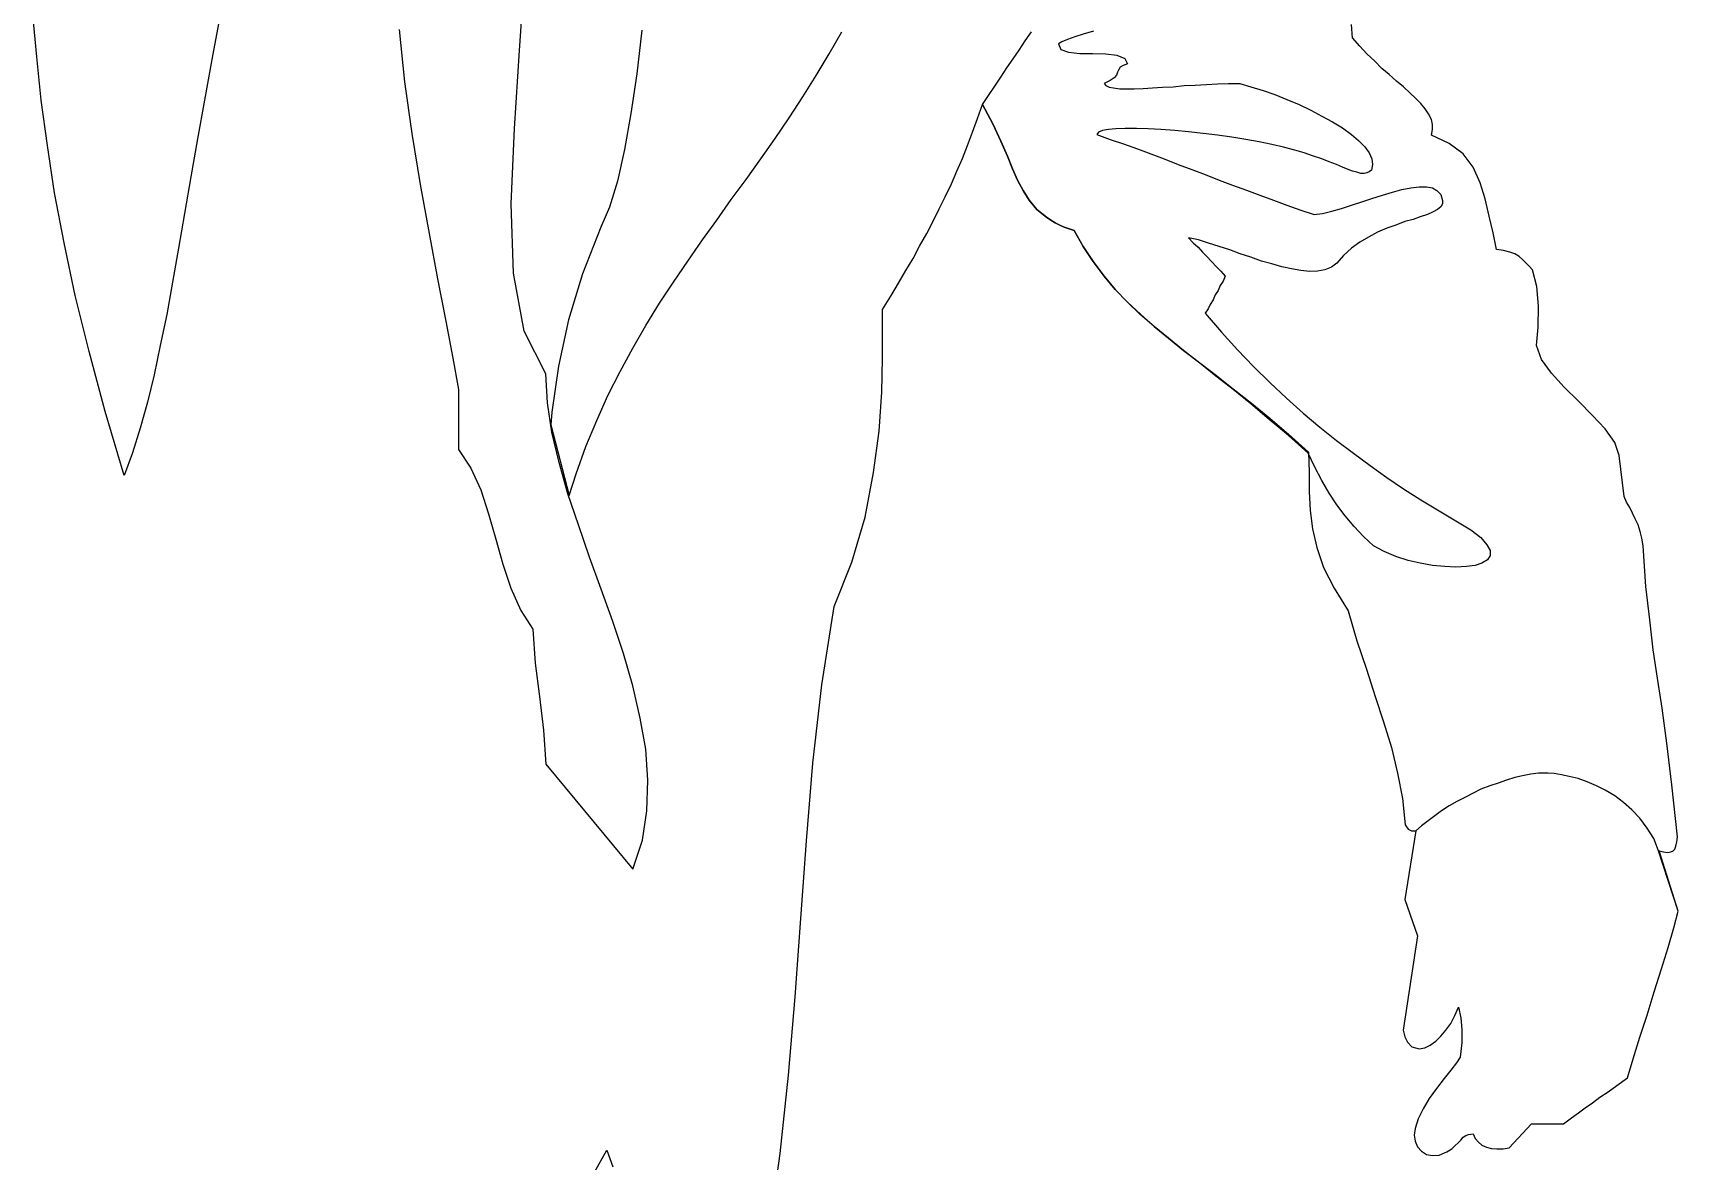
# Model space of a CAD drawing. Extents: x -3257 to 6743, y 13293 to 23293.
# Drawn here: x -2641 to -1936, y 16015 to 16498 of the extents above; entities that cross this region are included whole.
import ezdxf

# ---------------------------------------------------------------- set-up
doc = ezdxf.new("R2010")
doc.units = 0
doc.header["$LTSCALE"] = 1270
doc.header["$MEASUREMENT"] = 0
doc.layers.get('0').update_dxf_attribs({"linetype": 'CONTINUOUS'})

msp = doc.modelspace()

# ---------------------------------------------------------------- linework, layer by layer
at = {"linetype": 'Continuous'}
for p, q in [((-2432.62, 16490.82), (-2430.47, 16522.96)), ((-2639.51, 16488.2), (-2641.18, 16506.29)), ((-2561.18, 16504.63), (-2564.51, 16487.01)), ((-2484.27, 16499.86), (-2481.89, 16477.49)), ((-2380.24, 16499.63), (-2382.38, 16480.82)), ((-2300, 16489.39), (-2294.52, 16498.92)), ((-2215.95, 16495.1), (-2213.32, 16498.92)), ((-2191.18, 16497.96), (-2194.75, 16496.77)), ((-2186.65, 16499.15), (-2191.18, 16497.96)), ((-2075.7, 16496.29), (-2076.18, 16502.01)), ((-2434.76, 16457.48), (-2432.62, 16490.82)), ((-2221.18, 16487.25), (-2218.56, 16491.05)), ((-2218.56, 16491.05), (-2215.95, 16495.1)), ((-2200.23, 16494.62), (-2201.66, 16493.68)), ((-2201.66, 16493.68), (-2200.71, 16491.3)), ((-2200.71, 16491.3), (-2197.37, 16490.11)), ((-2197.85, 16495.58), (-2200.23, 16494.62)), ((-2194.75, 16496.77), (-2197.85, 16495.58)), ((-2197.37, 16490.11), (-2192.61, 16489.63)), ((-2072.61, 16492.72), (-2075.7, 16496.29)), ((-2069.52, 16489.39), (-2072.61, 16492.72)), ((-2637.61, 16469.62), (-2639.51, 16488.2)), ((-2564.51, 16487.01), (-2567.6, 16469.62)), ((-2305.47, 16480.1), (-2300, 16489.39)), ((-2226.42, 16479.39), (-2223.8, 16483.44)), ((-2223.8, 16483.44), (-2221.18, 16487.25)), ((-2192.61, 16489.63), (-2187.13, 16489.63)), ((-2187.13, 16489.63), (-2181.42, 16489.39)), ((-2181.42, 16489.39), (-2176.66, 16488.92)), ((-2176.66, 16488.92), (-2173.33, 16487.48)), ((-2175.23, 16483.68), (-2175.94, 16482.48)), ((-2174.04, 16484.39), (-2175.23, 16483.68)), ((-2172.13, 16485.1), (-2174.04, 16484.39)), ((-2173.33, 16487.48), (-2172.13, 16485.1)), ((-2066.18, 16486.29), (-2069.52, 16489.39)), ((-2063.09, 16483.2), (-2066.18, 16486.29)), ((-2059.99, 16480.58), (-2063.09, 16483.2)), ((-2481.89, 16477.49), (-2478.8, 16455.34)), ((-2382.38, 16480.82), (-2385, 16463.92)), ((-2311.19, 16471.06), (-2305.47, 16480.1)), ((-2229.04, 16475.58), (-2226.42, 16479.39)), ((-2179.51, 16477.96), (-2182.14, 16476.77)), ((-2182.14, 16476.77), (-2181.42, 16475.82)), ((-2177.85, 16479.15), (-2179.51, 16477.96)), ((-2176.9, 16480.34), (-2177.85, 16479.15)), ((-2176.42, 16481.53), (-2176.9, 16480.34)), ((-2175.94, 16482.48), (-2176.42, 16481.53)), ((-2147.85, 16475.82), (-2143.08, 16476.05)), ((-2143.08, 16476.05), (-2138.32, 16476.3)), ((-2138.32, 16476.3), (-2133.56, 16476.53)), ((-2133.56, 16476.53), (-2128.8, 16476.77)), ((-2128.8, 16476.77), (-2124.04, 16476.77)), ((-2124.04, 16476.77), (-2119.27, 16475.34)), ((-2056.89, 16477.72), (-2059.99, 16480.58)), ((-2053.8, 16475.34), (-2056.89, 16477.72)), ((-2634.99, 16450.11), (-2637.61, 16469.62)), ((-2567.6, 16469.62), (-2570.71, 16452.96)), ((-2317.14, 16462.01), (-2311.19, 16471.06)), ((-2234.27, 16467.72), (-2231.66, 16471.54)), ((-2231.66, 16471.54), (-2229.04, 16475.58)), ((-2181.42, 16475.82), (-2179.99, 16475.11)), ((-2179.99, 16475.11), (-2178.09, 16474.86)), ((-2178.09, 16474.86), (-2175.47, 16474.39)), ((-2175.47, 16474.39), (-2172.61, 16474.39)), ((-2172.61, 16474.39), (-2169.28, 16474.39)), ((-2169.28, 16474.39), (-2165.47, 16474.63)), ((-2165.47, 16474.63), (-2161.42, 16474.86)), ((-2161.42, 16474.86), (-2157.14, 16475.11)), ((-2157.14, 16475.11), (-2152.61, 16475.34)), ((-2152.61, 16475.34), (-2147.85, 16475.82)), ((-2119.27, 16475.34), (-2114.03, 16473.67)), ((-2114.03, 16473.67), (-2109.04, 16472)), ((-2109.04, 16472), (-2103.8, 16469.87)), ((-2103.8, 16469.87), (-2098.56, 16467.72)), ((-2051.18, 16472.73), (-2053.8, 16475.34)), ((-2048.56, 16470.35), (-2051.18, 16472.73)), ((-2046.42, 16468.2), (-2048.56, 16470.35)), ((-2385, 16463.92), (-2387.62, 16448.44)), ((-2323.09, 16453.2), (-2317.14, 16462.01)), ((-2238.57, 16455.82), (-2236.42, 16461.77)), ((-2236.42, 16461.77), (-2234.27, 16467.72)), ((-2234.27, 16467.72), (-2229.76, 16459.15)), ((-2229.76, 16459.15), (-2234.27, 16467.72)), ((-2098.56, 16467.72), (-2093.56, 16465.34)), ((-2093.56, 16465.34), (-2088.8, 16462.72)), ((-2088.8, 16462.72), (-2084.27, 16460.34)), ((-2044.52, 16465.82), (-2046.42, 16468.2)), ((-2043.08, 16463.67), (-2044.52, 16465.82)), ((-2041.89, 16461.29), (-2043.08, 16463.67)), ((-2478.8, 16455.34), (-2475.22, 16433.44)), ((-2436.19, 16425.11), (-2434.76, 16457.48)), ((-2240.71, 16450.11), (-2238.57, 16455.82)), ((-2229.76, 16459.15), (-2226.42, 16452.01)), ((-2226.42, 16452.01), (-2229.76, 16459.15)), ((-2184.52, 16455.82), (-2185.23, 16454.87)), ((-2185.23, 16454.87), (-2179.51, 16452.72)), ((-2182.85, 16456.53), (-2184.52, 16455.82)), ((-2180.23, 16457.01), (-2182.85, 16456.53)), ((-2177.13, 16457.25), (-2180.23, 16457.01)), ((-2173.09, 16457.48), (-2177.13, 16457.25)), ((-2168.33, 16457.48), (-2173.09, 16457.48)), ((-2163.32, 16457.25), (-2168.33, 16457.48)), ((-2157.85, 16457.01), (-2163.32, 16457.25)), ((-2151.9, 16456.53), (-2157.85, 16457.01)), ((-2145.94, 16456.06), (-2151.9, 16456.53)), ((-2139.76, 16455.34), (-2145.94, 16456.06)), ((-2133.56, 16454.63), (-2139.76, 16455.34)), ((-2084.27, 16460.34), (-2079.99, 16457.72)), ((-2079.99, 16457.72), (-2076.18, 16454.87)), ((-2076.18, 16454.87), (-2073.09, 16452.24)), ((-2041.42, 16459.15), (-2041.89, 16461.29)), ((-2041.89, 16454.63), (-2041.42, 16457.01)), ((-2041.42, 16457.01), (-2041.42, 16459.15)), ((-2631.89, 16429.87), (-2634.99, 16450.11)), ((-2570.71, 16452.96), (-2573.56, 16436.77)), ((-2387.62, 16448.44), (-2390.71, 16434.86)), ((-2329.28, 16444.39), (-2323.09, 16453.2)), ((-2242.85, 16444.62), (-2240.71, 16450.11)), ((-2226.42, 16452.01), (-2223.56, 16445.58)), ((-2223.56, 16445.58), (-2226.42, 16452.01)), ((-2179.51, 16452.72), (-2173.8, 16450.82)), ((-2173.8, 16450.82), (-2167.85, 16448.67)), ((-2167.85, 16448.67), (-2162.13, 16446.54)), ((-2127.37, 16453.68), (-2133.56, 16454.63)), ((-2121.42, 16452.72), (-2127.37, 16453.68)), ((-2115.7, 16451.77), (-2121.42, 16452.72)), ((-2110.23, 16450.58), (-2115.7, 16451.77)), ((-2105.23, 16449.38), (-2110.23, 16450.58)), ((-2100.47, 16448.19), (-2105.23, 16449.38)), ((-2096.42, 16447), (-2100.47, 16448.19)), ((-2073.09, 16452.24), (-2070.46, 16449.63)), ((-2070.46, 16449.63), (-2068.56, 16447)), ((-2034.28, 16451.05), (-2041.89, 16454.63)), ((-2028.32, 16446.54), (-2034.28, 16451.05)), ((-2335.47, 16435.58), (-2329.28, 16444.39)), ((-2245.23, 16439.15), (-2242.85, 16444.62)), ((-2223.56, 16445.58), (-2221.42, 16440.11)), ((-2221.42, 16440.11), (-2223.56, 16445.58)), ((-2162.13, 16446.54), (-2156.42, 16444.39)), ((-2156.42, 16444.39), (-2150.47, 16442.01)), ((-2150.47, 16442.01), (-2144.52, 16439.86)), ((-2092.37, 16445.58), (-2096.42, 16447)), ((-2088.8, 16444.39), (-2092.37, 16445.58)), ((-2085.71, 16443.2), (-2088.8, 16444.39)), ((-2082.61, 16442.01), (-2085.71, 16443.2)), ((-2079.99, 16440.82), (-2082.61, 16442.01)), ((-2077.61, 16439.86), (-2079.99, 16440.82)), ((-2068.56, 16447), (-2067.37, 16444.39)), ((-2067.14, 16442.01), (-2067.61, 16439.63)), ((-2067.37, 16444.39), (-2067.14, 16442.01)), ((-2024.03, 16440.82), (-2028.32, 16446.54)), ((-2020.94, 16434.15), (-2024.03, 16440.82)), ((-2573.56, 16436.77), (-2576.18, 16421.06)), ((-2390.71, 16434.86), (-2394.05, 16423.67)), ((-2341.9, 16427.01), (-2335.47, 16435.58)), ((-2250.23, 16428.2), (-2247.61, 16433.67)), ((-2247.61, 16433.67), (-2245.23, 16439.15)), ((-2221.42, 16440.11), (-2219.28, 16435.34)), ((-2219.28, 16435.34), (-2221.42, 16440.11)), ((-2219.28, 16435.34), (-2216.9, 16430.82)), ((-2216.9, 16430.82), (-2219.28, 16435.34)), ((-2144.52, 16439.86), (-2138.8, 16437.72)), ((-2138.8, 16437.72), (-2132.85, 16435.34)), ((-2132.85, 16435.34), (-2127.13, 16433.2)), ((-2075.7, 16439.15), (-2077.61, 16439.86)), ((-2073.8, 16438.67), (-2075.7, 16439.15)), ((-2072.13, 16438.2), (-2073.8, 16438.67)), ((-2070.71, 16438.2), (-2072.13, 16438.2)), ((-2069.52, 16438.44), (-2070.71, 16438.2)), ((-2068.56, 16438.91), (-2069.52, 16438.44)), ((-2067.61, 16439.63), (-2068.56, 16438.91)), ((-2018.8, 16427.24), (-2020.94, 16434.15)), ((-2627.85, 16408.44), (-2631.89, 16429.87)), ((-2475.22, 16433.44), (-2471.43, 16412.48)), ((-2348.09, 16418.2), (-2341.9, 16427.01)), ((-2252.85, 16422.96), (-2250.23, 16428.2)), ((-2216.9, 16430.82), (-2214.28, 16426.77)), ((-2214.28, 16426.77), (-2216.9, 16430.82)), ((-2214.28, 16426.77), (-2210.94, 16422.73)), ((-2210.94, 16422.73), (-2214.28, 16426.77)), ((-2127.13, 16433.2), (-2121.18, 16431.06)), ((-2121.18, 16431.06), (-2115.47, 16428.91)), ((-2115.47, 16428.91), (-2109.52, 16426.77)), ((-2109.52, 16426.77), (-2103.8, 16424.63)), ((-2071.65, 16426.05), (-2067.37, 16427.49)), ((-2067.37, 16427.49), (-2062.85, 16428.91)), ((-2062.85, 16428.91), (-2058.56, 16430.1)), ((-2058.56, 16430.1), (-2054.51, 16431.29)), ((-2054.51, 16431.29), (-2050.7, 16432.01)), ((-2050.7, 16432.01), (-2047.13, 16432.48)), ((-2047.13, 16432.48), (-2044.04, 16432.48)), ((-2044.04, 16432.48), (-2041.42, 16432.01)), ((-2041.42, 16432.01), (-2039.51, 16430.82)), ((-2039.51, 16430.82), (-2037.85, 16429.15)), ((-2037.85, 16429.15), (-2037.13, 16426.53)), ((-2037.13, 16426.53), (-2037.13, 16425.11)), ((-2017.14, 16419.87), (-2018.8, 16427.24)), ((-2576.18, 16421.06), (-2578.8, 16406.06)), ((-2435.24, 16395.34), (-2436.19, 16425.11)), ((-2394.05, 16423.67), (-2397.85, 16415.1)), ((-2255.47, 16417.72), (-2252.85, 16422.96)), ((-2210.94, 16422.73), (-2208.81, 16421.06)), ((-2208.81, 16421.06), (-2210.94, 16422.73)), ((-2208.81, 16421.06), (-2206.89, 16419.39)), ((-2206.89, 16419.39), (-2208.81, 16421.06)), ((-2103.8, 16424.63), (-2097.85, 16422.48)), ((-2097.85, 16422.48), (-2092.14, 16420.58)), ((-2092.14, 16420.58), (-2088.57, 16421.06)), ((-2088.57, 16421.06), (-2084.52, 16422)), ((-2084.52, 16422), (-2080.47, 16423.19)), ((-2080.47, 16423.19), (-2076.18, 16424.63)), ((-2076.18, 16424.63), (-2071.65, 16426.05)), ((-2046.65, 16419.62), (-2049.75, 16418.43)), ((-2043.56, 16420.58), (-2046.65, 16419.62)), ((-2041.18, 16421.77), (-2043.56, 16420.58)), ((-2039.28, 16422.73), (-2041.18, 16421.77)), ((-2037.85, 16423.92), (-2039.28, 16422.73)), ((-2037.13, 16425.11), (-2037.85, 16423.92)), ((-2015.47, 16412.72), (-2017.14, 16419.87)), ((-2471.43, 16412.48), (-2467.86, 16392.96)), ((-2397.85, 16415.1), (-2405.71, 16395.1)), ((-2354.28, 16409.63), (-2348.09, 16418.2)), ((-2261.19, 16407.01), (-2258.08, 16412.48)), ((-2258.08, 16412.48), (-2255.47, 16417.72)), ((-2206.89, 16419.39), (-2204.99, 16418.2)), ((-2204.99, 16418.2), (-2206.89, 16419.39)), ((-2204.99, 16418.2), (-2203.09, 16417.01)), ((-2203.09, 16417.01), (-2204.99, 16418.2)), ((-2203.09, 16417.01), (-2201.19, 16416.05)), ((-2201.19, 16416.05), (-2203.09, 16417.01)), ((-2201.19, 16416.05), (-2199.28, 16415.1)), ((-2199.28, 16415.1), (-2201.19, 16416.05)), ((-2199.28, 16415.1), (-2197.14, 16414.39)), ((-2197.14, 16414.39), (-2199.28, 16415.1)), ((-2197.14, 16414.39), (-2194.99, 16413.67)), ((-2194.99, 16413.67), (-2197.14, 16414.39)), ((-2194.99, 16413.67), (-2191.18, 16406.77)), ((-2191.18, 16406.77), (-2194.99, 16413.67)), ((-2064.99, 16412.96), (-2068.8, 16410.82)), ((-2060.94, 16414.63), (-2064.99, 16412.96)), ((-2057.13, 16416.05), (-2060.94, 16414.63)), ((-2053.32, 16417.49), (-2057.13, 16416.05)), ((-2049.75, 16418.43), (-2053.32, 16417.49)), ((-2014.04, 16405.58), (-2015.47, 16412.72)), ((-2623.09, 16385.82), (-2627.85, 16408.44)), ((-2578.8, 16406.06), (-2581.42, 16391.53)), ((-2360.47, 16400.57), (-2354.28, 16409.63)), ((-2264.04, 16401.76), (-2261.19, 16407.01)), ((-2191.18, 16406.77), (-2186.9, 16400.34)), ((-2186.9, 16400.34), (-2191.18, 16406.77)), ((-2141.66, 16409.63), (-2145.94, 16410.58)), ((-2145.94, 16410.58), (-2144.04, 16408.44)), ((-2144.04, 16408.44), (-2141.89, 16406.53)), ((-2141.89, 16406.53), (-2139.99, 16404.39)), ((-2137.38, 16408.2), (-2141.66, 16409.63)), ((-2132.85, 16406.77), (-2137.38, 16408.2)), ((-2128.32, 16405.34), (-2132.85, 16406.77)), ((-2076.18, 16406.06), (-2079.51, 16402.96)), ((-2072.61, 16408.67), (-2076.18, 16406.06)), ((-2068.8, 16410.82), (-2072.61, 16408.67)), ((-2010.94, 16405.1), (-2014.04, 16405.58)), ((-2366.66, 16391.53), (-2360.47, 16400.57)), ((-2267.14, 16396.53), (-2264.04, 16401.76)), ((-2186.9, 16400.34), (-2182.14, 16394.15)), ((-2182.14, 16394.15), (-2186.9, 16400.34)), ((-2139.99, 16404.39), (-2138.09, 16402.49)), ((-2138.09, 16402.49), (-2136.19, 16400.34)), ((-2136.19, 16400.34), (-2134.04, 16398.19)), ((-2123.8, 16403.68), (-2128.32, 16405.34)), ((-2119.27, 16402.24), (-2123.8, 16403.68)), ((-2114.76, 16400.57), (-2119.27, 16402.24)), ((-2110.23, 16399.38), (-2114.76, 16400.57)), ((-2105.95, 16398.19), (-2110.23, 16399.38)), ((-2082.37, 16399.63), (-2084.75, 16397.96)), ((-2079.51, 16402.96), (-2082.37, 16399.63)), ((-2008.32, 16404.39), (-2010.94, 16405.1)), ((-2006.18, 16403.68), (-2008.32, 16404.39)), ((-2004.27, 16402.49), (-2006.18, 16403.68)), ((-2002.85, 16401.3), (-2004.27, 16402.49)), ((-2001.42, 16399.86), (-2002.85, 16401.3)), ((-1999.99, 16398.44), (-2001.42, 16399.86)), ((-1998.56, 16396.77), (-1999.99, 16398.44)), ((-2581.42, 16391.53), (-2583.8, 16377.72)), ((-2467.86, 16392.96), (-2464.29, 16374.86)), ((-2430.71, 16370.58), (-2435.24, 16395.34)), ((-2405.71, 16395.1), (-2411.66, 16375.34)), ((-2372.62, 16382.48), (-2366.66, 16391.53)), ((-2270.23, 16391.05), (-2267.14, 16396.53)), ((-2182.14, 16394.15), (-2177.38, 16388.44)), ((-2177.38, 16388.44), (-2182.14, 16394.15)), ((-2134.04, 16398.19), (-2132.14, 16396.29)), ((-2131.18, 16392.01), (-2132.37, 16390.1)), ((-2132.14, 16396.29), (-2130.23, 16394.15)), ((-2130.23, 16394.15), (-2131.18, 16392.01)), ((-2101.9, 16397.25), (-2105.95, 16398.19)), ((-2097.85, 16396.53), (-2101.9, 16397.25)), ((-2094.04, 16396.06), (-2097.85, 16396.53)), ((-2090.7, 16396.29), (-2094.04, 16396.06)), ((-2087.61, 16396.77), (-2090.7, 16396.29)), ((-2084.75, 16397.96), (-2087.61, 16396.77)), ((-1996.65, 16389.63), (-1998.56, 16396.77)), ((-2617.14, 16361.77), (-2623.09, 16385.82)), ((-2277.13, 16379.87), (-2273.56, 16385.58)), ((-2273.56, 16385.58), (-2270.23, 16391.05)), ((-2177.38, 16388.44), (-2172.13, 16382.96)), ((-2172.13, 16382.96), (-2177.38, 16388.44)), ((-2134.52, 16386.05), (-2135.46, 16383.91)), ((-2133.33, 16387.96), (-2134.52, 16386.05)), ((-2132.37, 16390.1), (-2133.33, 16387.96)), ((-1995.94, 16381.29), (-1996.65, 16389.63)), ((-2583.8, 16377.72), (-2586.65, 16364.39)), ((-2378.57, 16372.96), (-2372.62, 16382.48)), ((-2277.13, 16370.81), (-2277.13, 16379.87)), ((-2172.13, 16382.96), (-2166.42, 16377.72)), ((-2166.66, 16377.72), (-2172.13, 16382.96)), ((-2160.71, 16372.48), (-2166.66, 16377.72)), ((-2166.42, 16377.72), (-2160.71, 16372.48)), ((-2137.61, 16380.1), (-2138.8, 16378.2)), ((-2138.8, 16378.2), (-2131.89, 16370.1)), ((-2136.65, 16382), (-2137.61, 16380.1)), ((-2135.46, 16383.91), (-2136.65, 16382)), ((-1996.18, 16372.25), (-1995.94, 16381.29)), ((-2464.29, 16374.86), (-2461.19, 16358.91)), ((-2421.43, 16352.24), (-2430.71, 16370.58)), ((-2411.66, 16375.34), (-2415.95, 16355.58)), ((-2384.04, 16363.2), (-2378.57, 16372.96)), ((-2277.13, 16358.91), (-2277.13, 16370.81)), ((-2160.71, 16372.48), (-2154.51, 16367.48)), ((-2154.51, 16367.48), (-2160.71, 16372.48)), ((-2131.89, 16370.1), (-2124.99, 16362.48)), ((-1996.9, 16364.39), (-1996.18, 16372.25)), ((-2586.65, 16364.39), (-2589.28, 16351.77)), ((-2389.52, 16353.2), (-2384.04, 16363.2)), ((-2154.51, 16367.48), (-2148.09, 16362.24)), ((-2148.09, 16362.24), (-2154.51, 16367.48)), ((-1994.75, 16358.44), (-1996.9, 16364.39)), ((-2610.23, 16336.05), (-2617.14, 16361.77)), ((-2461.19, 16358.91), (-2458.81, 16345.58)), ((-2277.38, 16344.39), (-2277.13, 16358.91)), ((-2148.09, 16362.24), (-2141.18, 16357)), ((-2141.18, 16356.77), (-2148.09, 16362.24)), ((-2141.18, 16357), (-2134.04, 16351.53)), ((-2134.27, 16351.3), (-2141.18, 16356.77)), ((-2124.99, 16362.48), (-2118.08, 16355.34)), ((-1990.47, 16352.49), (-1994.75, 16358.44)), ((-2589.28, 16351.77), (-2592.14, 16340.1)), ((-2420.72, 16339.86), (-2421.43, 16352.24)), ((-2415.95, 16355.58), (-2418.8, 16335.82)), ((-2394.76, 16342.96), (-2389.52, 16353.2)), ((-2126.9, 16345.58), (-2134.27, 16351.3)), ((-2134.04, 16351.53), (-2126.9, 16345.81)), ((-2118.08, 16355.34), (-2110.94, 16348.44)), ((-1984.99, 16346.53), (-1990.47, 16352.49)), ((-2458.81, 16345.58), (-2458.81, 16319.86)), ((-2399.52, 16332.25), (-2394.76, 16342.96)), ((-2278.57, 16327.72), (-2277.38, 16344.39)), ((-2126.9, 16345.81), (-2119.04, 16339.62)), ((-2119.27, 16339.39), (-2126.9, 16345.58)), ((-2110.94, 16348.44), (-2104.04, 16341.77)), ((-1978.8, 16340.58), (-1984.99, 16346.53)), ((-2602.13, 16308.67), (-2610.23, 16336.05)), ((-2592.14, 16340.1), (-2595.23, 16328.91)), ((-2418.8, 16327.24), (-2420.72, 16339.86)), ((-2418.8, 16335.82), (-2419.28, 16330.34)), ((-2111.42, 16332.72), (-2119.27, 16339.39)), ((-2119.04, 16339.62), (-2111.19, 16333.19)), ((-2104.04, 16341.77), (-2096.9, 16335.34)), ((-2096.9, 16335.34), (-2089.76, 16329.39)), ((-1972.84, 16334.38), (-1978.8, 16340.58)), ((-2595.23, 16328.91), (-2598.56, 16318.43)), ((-2419.28, 16330.34), (-2411.43, 16300.1)), ((-2404.28, 16321.06), (-2399.52, 16332.25)), ((-2103.09, 16325.82), (-2111.42, 16332.72)), ((-2111.19, 16333.19), (-2103.09, 16326.3)), ((-2089.76, 16329.39), (-2082.61, 16323.67)), ((-1967.37, 16328.68), (-1972.84, 16334.38)), ((-1963.32, 16322.72), (-1967.37, 16328.68)), ((-2415.71, 16314.15), (-2418.8, 16327.24)), ((-2408.33, 16309.38), (-2404.28, 16321.06)), ((-2280.95, 16309.86), (-2278.57, 16327.72)), ((-2103.09, 16326.3), (-2094.52, 16318.67)), ((-2094.75, 16318.2), (-2103.09, 16325.82)), ((-2082.61, 16323.67), (-2075.23, 16318.2)), ((-1961.42, 16317.24), (-1963.32, 16322.72)), ((-2598.56, 16318.43), (-2602.13, 16308.67)), ((-2458.81, 16319.86), (-2453.57, 16311.77)), ((-2411.9, 16300.82), (-2415.71, 16314.15)), ((-2091.89, 16312.24), (-2094.75, 16318.2)), ((-2094.52, 16318.67), (-2094.27, 16309.86)), ((-2075.23, 16318.2), (-2068.08, 16312.96)), ((-1959.28, 16299.63), (-1961.42, 16317.24)), ((-2453.57, 16311.77), (-2449.29, 16302.49)), ((-2411.43, 16300.1), (-2408.33, 16309.38)), ((-2284.52, 16290.81), (-2280.95, 16309.86)), ((-2094.27, 16309.86), (-2094.27, 16301.77)), ((-2088.8, 16306.53), (-2091.89, 16312.24)), ((-2068.08, 16312.96), (-2060.94, 16307.72)), ((-2060.94, 16307.72), (-2053.8, 16302.96)), ((-2449.29, 16302.49), (-2445.95, 16292.25)), ((-2407.38, 16287.48), (-2411.9, 16300.82)), ((-2094.27, 16301.77), (-2093.8, 16293.67)), ((-2085.71, 16301.05), (-2088.8, 16306.53)), ((-2082.37, 16296.05), (-2085.71, 16301.05)), ((-2053.8, 16302.96), (-2046.42, 16298.2)), ((-1958.32, 16297.25), (-1959.28, 16299.63)), ((-2093.8, 16293.67), (-2092.85, 16285.82)), ((-2078.8, 16291.29), (-2082.37, 16296.05)), ((-2046.42, 16298.2), (-2039.28, 16293.91)), ((-2039.28, 16293.91), (-2032.13, 16289.62)), ((-1956.9, 16294.86), (-1958.32, 16297.25)), ((-1955.71, 16292.48), (-1956.9, 16294.86)), ((-2445.95, 16292.25), (-2442.86, 16281.29)), ((-2402.61, 16273.67), (-2407.38, 16287.48)), ((-2290.23, 16271.53), (-2284.52, 16290.81)), ((-2092.85, 16285.82), (-2090.95, 16277.72)), ((-2074.99, 16286.76), (-2078.8, 16291.29)), ((-2070.94, 16282.48), (-2074.99, 16286.76)), ((-2032.13, 16289.62), (-2024.99, 16285.34)), ((-1954.52, 16290.1), (-1955.71, 16292.48)), ((-1953.33, 16287.48), (-1954.52, 16290.1)), ((-1952.37, 16284.63), (-1953.33, 16287.48)), ((-2442.86, 16281.29), (-2439.76, 16270.58)), ((-2066.66, 16278.43), (-2070.94, 16282.48)), ((-2024.99, 16285.34), (-2020.71, 16282)), ((-2020.71, 16282), (-2018.08, 16278.91)), ((-2018.08, 16278.91), (-2016.66, 16276.53)), ((-1951.66, 16281.77), (-1952.37, 16284.63)), ((-1951.18, 16278.43), (-1951.66, 16281.77)), ((-2397.62, 16259.86), (-2402.61, 16273.67)), ((-2297.85, 16252.48), (-2290.23, 16271.53)), ((-2090.95, 16277.72), (-2088.09, 16269.15)), ((-2062.13, 16276.05), (-2066.66, 16278.43)), ((-2057.13, 16273.91), (-2062.13, 16276.05)), ((-2051.89, 16272.24), (-2057.13, 16273.91)), ((-2046.65, 16271.05), (-2051.89, 16272.24)), ((-2017.85, 16272.48), (-2020.23, 16271.05)), ((-2016.66, 16274.39), (-2017.85, 16272.48)), ((-2016.66, 16276.53), (-2016.66, 16274.39)), ((-1949.99, 16261.05), (-1951.18, 16278.43)), ((-2439.76, 16270.58), (-2436.43, 16260.34)), ((-2088.09, 16269.15), (-2083.56, 16260.34)), ((-2041.42, 16270.1), (-2046.65, 16271.05)), ((-2036.18, 16269.63), (-2041.42, 16270.1)), ((-2031.42, 16269.39), (-2036.18, 16269.63)), ((-2026.89, 16269.63), (-2031.42, 16269.39)), ((-2023.09, 16270.1), (-2026.89, 16269.63)), ((-2020.23, 16271.05), (-2023.09, 16270.1)), ((-2436.43, 16260.34), (-2432.14, 16250.82)), ((-2392.61, 16246.05), (-2397.62, 16259.86)), ((-2083.56, 16260.34), (-2077.61, 16250.58)), ((-1948.32, 16246.77), (-1949.99, 16261.05)), ((-2432.14, 16250.82), (-2426.9, 16242.72)), ((-2303.09, 16218.91), (-2297.85, 16252.48)), ((-2077.61, 16250.58), (-2073.8, 16237.72)), ((-2388.09, 16232.25), (-2392.61, 16246.05)), ((-1946.9, 16233.91), (-1948.32, 16246.77)), ((-2426.9, 16242.72), (-2425.95, 16228.2)), ((-2073.8, 16237.72), (-2069.75, 16225.58)), ((-2384.04, 16218.44), (-2388.09, 16232.25)), ((-1944.99, 16221.77), (-1946.9, 16233.91)), ((-2425.95, 16228.2), (-2424.04, 16213.91)), ((-2069.75, 16225.58), (-2065.95, 16213.91)), ((-2380.95, 16204.62), (-2384.04, 16218.44)), ((-2306.9, 16185.34), (-2303.09, 16218.91)), ((-1943.08, 16208.91), (-1944.99, 16221.77)), ((-2424.04, 16213.91), (-2422.37, 16199.39)), ((-2065.95, 16213.91), (-2062.37, 16202.96)), ((-1940.94, 16193.91), (-1943.08, 16208.91)), ((-2378.57, 16191.29), (-2380.95, 16204.62)), ((-2062.37, 16202.96), (-2059.04, 16192)), ((-2422.37, 16199.39), (-2421.43, 16184.86)), ((-1938.8, 16176.05), (-1940.94, 16193.91)), ((-2377.61, 16177.96), (-2378.57, 16191.29)), ((-2059.04, 16192), (-2056.42, 16181.05)), ((-2421.43, 16184.86), (-2384.04, 16139.86)), ((-2309.75, 16152), (-2306.9, 16185.34)), ((-2056.42, 16181.05), (-2054.28, 16170.1)), ((-2002.85, 16179.86), (-2006.18, 16179.15)), ((-1999.28, 16180.58), (-2002.85, 16179.86)), ((-1995.94, 16181.05), (-1999.28, 16180.58)), ((-1994.27, 16181.05), (-1995.94, 16181.05)), ((-1991.89, 16181.05), (-1994.27, 16181.05)), ((-1989.28, 16180.81), (-1991.89, 16181.05)), ((-1986.18, 16180.34), (-1989.28, 16180.81)), ((-1982.85, 16179.62), (-1986.18, 16180.34)), ((-2378.09, 16164.87), (-2377.61, 16177.96)), ((-2020.71, 16174.15), (-2024.03, 16172.48)), ((-2016.89, 16175.58), (-2020.71, 16174.15)), ((-2013.32, 16176.77), (-2016.89, 16175.58)), ((-2009.75, 16177.96), (-2013.32, 16176.77)), ((-2006.18, 16179.15), (-2009.75, 16177.96)), ((-1979.04, 16178.67), (-1982.85, 16179.62)), ((-1975.22, 16177.24), (-1979.04, 16178.67)), ((-1971.18, 16175.58), (-1975.22, 16177.24)), ((-1967.37, 16173.67), (-1971.18, 16175.58)), ((-1963.32, 16171.29), (-1967.37, 16173.67)), ((-1936.42, 16153.67), (-1938.8, 16176.05)), ((-2054.28, 16170.1), (-2053.08, 16158.91)), ((-2034.28, 16167), (-2037.61, 16164.87)), ((-2030.94, 16168.91), (-2034.28, 16167)), ((-2027.61, 16170.57), (-2030.94, 16168.91)), ((-2024.03, 16172.48), (-2027.61, 16170.57)), ((-1959.51, 16168.44), (-1963.32, 16171.29)), ((-1955.94, 16165.33), (-1959.51, 16168.44)), ((-2379.99, 16152.24), (-2378.09, 16164.87)), ((-2053.08, 16158.91), (-2052.61, 16157.96)), ((-2043.33, 16160.57), (-2046.18, 16158.43)), ((-2040.47, 16162.72), (-2043.33, 16160.57)), ((-2037.61, 16164.87), (-2040.47, 16162.72)), ((-1952.6, 16161.76), (-1955.94, 16165.33)), ((-1949.51, 16157.48), (-1952.6, 16161.76)), ((-2384.04, 16139.86), (-2379.99, 16152.24)), ((-2312.14, 16118.67), (-2309.75, 16152)), ((-2048.56, 16156.29), (-2053.32, 16126.77)), ((-2048.56, 16156.29), (-2053.32, 16126.77)), ((-2052.61, 16157.96), (-2051.89, 16157)), ((-2051.89, 16157), (-2050.47, 16156.29)), ((-2050.47, 16156.29), (-2048.56, 16156.29)), ((-2046.18, 16158.43), (-2048.56, 16156.29)), ((-1946.65, 16152.96), (-1949.51, 16157.48)), ((-1944.52, 16147.72), (-1946.65, 16152.96)), ((-1936.66, 16151.53), (-1936.42, 16153.67)), ((-1936.18, 16121.76), (-1944.52, 16147.72)), ((-1936.18, 16121.76), (-1944.27, 16147.72)), ((-1944.27, 16147.72), (-1942.37, 16147.24)), ((-1942.37, 16147.24), (-1940.7, 16147.01)), ((-1940.7, 16147.01), (-1939.28, 16147.24)), ((-1939.28, 16147.24), (-1938.32, 16147.72)), ((-1938.32, 16147.72), (-1937.61, 16148.43)), ((-1937.61, 16148.43), (-1937.13, 16149.62)), ((-1937.13, 16149.62), (-1936.66, 16151.53)), ((-2053.32, 16126.77), (-2047.84, 16111.29)), ((-2053.32, 16126.77), (-2047.84, 16111.29)), ((-2314.52, 16085.11), (-2312.14, 16118.67)), ((-1938.08, 16114.62), (-1936.18, 16121.76)), ((-1938.08, 16114.62), (-1936.18, 16121.76)), ((-2047.84, 16111.29), (-2054.04, 16070.83)), ((-2047.84, 16111.29), (-2054.04, 16070.83)), ((-1940.47, 16106.3), (-1938.08, 16114.62)), ((-1940.47, 16106.3), (-1938.08, 16114.62)), ((-1943.32, 16097.02), (-1940.47, 16106.3)), ((-1943.32, 16097.02), (-1940.47, 16106.3)), ((-1946.42, 16087.25), (-1943.32, 16097.02)), ((-1946.42, 16087.25), (-1943.32, 16097.02)), ((-2317.38, 16051.53), (-2314.52, 16085.11)), ((-1949.51, 16077.25), (-1946.42, 16087.25)), ((-1949.51, 16077.25), (-1946.42, 16087.25)), ((-2033.56, 16073.68), (-2031.89, 16077.01)), ((-2033.56, 16073.68), (-2031.89, 16077.01)), ((-2031.89, 16077.01), (-2030.23, 16080.58)), ((-2031.89, 16077.01), (-2030.23, 16080.58)), ((-2030.23, 16080.58), (-2029.27, 16076.06)), ((-2030.23, 16080.58), (-2029.27, 16076.06)), ((-2029.27, 16076.06), (-2028.8, 16071.06)), ((-2029.27, 16076.06), (-2028.8, 16071.06)), ((-1952.6, 16067.72), (-1949.51, 16077.25)), ((-1952.6, 16067.72), (-1949.51, 16077.25)), ((-2054.04, 16070.83), (-2053.32, 16067.97)), ((-2054.04, 16070.83), (-2053.32, 16067.97)), ((-2053.32, 16067.97), (-2052.13, 16065.59)), ((-2053.32, 16067.97), (-2052.13, 16065.59)), ((-2039.99, 16066.06), (-2037.85, 16068.2)), ((-2039.99, 16066.06), (-2037.85, 16068.2)), ((-2037.85, 16068.2), (-2035.71, 16070.83)), ((-2037.85, 16068.2), (-2035.71, 16070.83)), ((-2035.71, 16070.83), (-2033.56, 16073.68)), ((-2035.71, 16070.83), (-2033.56, 16073.68)), ((-2028.8, 16071.06), (-2028.8, 16065.34)), ((-2028.8, 16071.06), (-2028.8, 16065.34)), ((-1955.46, 16058.44), (-1952.6, 16067.72)), ((-1955.46, 16058.44), (-1952.6, 16067.72)), ((-2052.13, 16065.59), (-2050.23, 16063.68)), ((-2052.13, 16065.59), (-2050.23, 16063.68)), ((-2050.23, 16063.68), (-2047.13, 16062.73)), ((-2050.23, 16063.68), (-2047.13, 16062.73)), ((-2047.13, 16062.73), (-2044.75, 16063.2)), ((-2047.13, 16062.73), (-2044.75, 16063.2)), ((-2044.75, 16063.2), (-2042.37, 16064.4)), ((-2044.75, 16063.2), (-2042.37, 16064.4)), ((-2042.37, 16064.4), (-2039.99, 16066.06)), ((-2042.37, 16064.4), (-2039.99, 16066.06)), ((-2028.8, 16065.34), (-2029.51, 16059.16)), ((-2028.8, 16065.34), (-2029.51, 16059.16)), ((-2033.56, 16053.68), (-2036.42, 16050.11)), ((-2033.56, 16053.68), (-2036.42, 16050.11)), ((-2031.18, 16056.77), (-2033.56, 16053.68)), ((-2031.18, 16056.77), (-2033.56, 16053.68)), ((-2029.51, 16059.16), (-2031.18, 16056.77)), ((-2029.51, 16059.16), (-2031.18, 16056.77)), ((-1957.84, 16050.34), (-1955.46, 16058.44)), ((-1957.84, 16050.34), (-1955.46, 16058.44)), ((-2320.95, 16017.97), (-2317.38, 16051.53)), ((-2039.76, 16045.83), (-2042.85, 16041.53)), ((-2039.76, 16045.83), (-2042.85, 16041.53)), ((-2036.42, 16050.11), (-2039.76, 16045.83)), ((-2036.42, 16050.11), (-2039.76, 16045.83)), ((-1966.18, 16044.39), (-1962.37, 16047.02)), ((-1966.18, 16044.39), (-1962.37, 16047.02)), ((-1962.37, 16047.02), (-1957.84, 16050.34)), ((-1962.37, 16047.02), (-1957.84, 16050.34)), ((-2042.85, 16041.53), (-2045.46, 16037.01)), ((-2042.85, 16041.53), (-2045.46, 16037.01)), ((-1975.94, 16037.49), (-1972.84, 16039.63)), ((-1975.94, 16037.49), (-1972.84, 16039.63)), ((-1972.84, 16039.63), (-1969.75, 16042.01)), ((-1972.84, 16039.63), (-1969.75, 16042.01)), ((-1969.75, 16042.01), (-1966.18, 16044.39)), ((-1969.75, 16042.01), (-1966.18, 16044.39)), ((-2047.61, 16032.73), (-2048.8, 16028.68)), ((-2047.61, 16032.73), (-2048.8, 16028.68)), ((-2045.46, 16037.01), (-2047.61, 16032.73)), ((-2045.46, 16037.01), (-2047.61, 16032.73)), ((-1985.23, 16030.58), (-1981.9, 16033.2)), ((-1985.23, 16030.58), (-1981.9, 16033.2)), ((-1981.9, 16033.2), (-1978.8, 16035.35)), ((-1981.9, 16033.2), (-1978.8, 16035.35)), ((-1978.8, 16035.35), (-1975.94, 16037.49)), ((-1978.8, 16035.35), (-1975.94, 16037.49)), ((-2048.8, 16028.68), (-2049.28, 16025.82)), ((-2048.8, 16028.68), (-2049.28, 16025.82)), ((-2049.28, 16025.82), (-2048.8, 16023.21)), ((-2049.28, 16025.82), (-2048.8, 16023.21)), ((-2029.27, 16023.67), (-2028.32, 16024.86)), ((-2029.27, 16023.67), (-2028.32, 16024.86)), ((-2028.32, 16024.86), (-2027.13, 16025.59)), ((-2028.32, 16024.86), (-2027.13, 16025.59)), ((-2027.13, 16025.59), (-2025.94, 16026.06)), ((-2027.13, 16025.59), (-2025.94, 16026.06)), ((-2025.94, 16026.06), (-2024.03, 16026.3)), ((-2025.94, 16026.06), (-2024.03, 16026.3)), ((-2024.03, 16026.3), (-2023.09, 16024.4)), ((-2024.03, 16026.3), (-2023.09, 16024.4)), ((-2008.56, 16020.35), (-1999.03, 16030.58)), ((-2008.56, 16020.35), (-1999.03, 16030.58)), ((-1999.03, 16030.58), (-1985.23, 16030.58)), ((-1999.03, 16030.58), (-1985.23, 16030.58)), ((-2400.48, 16009.87), (-2395.24, 16019.39)), ((-2395.24, 16019.39), (-2392.61, 16012.25)), ((-2325.71, 15983.92), (-2320.95, 16017.97)), ((-2048.8, 16023.21), (-2047.84, 16020.82)), ((-2048.8, 16023.21), (-2047.84, 16020.82)), ((-2047.84, 16020.82), (-2046.18, 16018.91)), ((-2047.84, 16020.82), (-2046.18, 16018.91)), ((-2046.18, 16018.91), (-2044.04, 16017.49)), ((-2046.18, 16018.91), (-2044.04, 16017.49)), ((-2038.56, 16017.25), (-2035.23, 16018.68)), ((-2038.56, 16017.25), (-2035.23, 16018.68)), ((-2035.23, 16018.68), (-2033.08, 16019.87)), ((-2035.23, 16018.68), (-2033.08, 16019.87)), ((-2033.08, 16019.87), (-2031.66, 16021.29)), ((-2033.08, 16019.87), (-2031.66, 16021.29)), ((-2031.66, 16021.29), (-2030.47, 16022.48)), ((-2031.66, 16021.29), (-2030.47, 16022.48)), ((-2030.47, 16022.48), (-2029.27, 16023.67)), ((-2030.47, 16022.48), (-2029.27, 16023.67)), ((-2023.09, 16024.4), (-2021.65, 16022.73)), ((-2023.09, 16024.4), (-2021.65, 16022.73)), ((-2021.65, 16022.73), (-2020.23, 16021.54)), ((-2021.65, 16022.73), (-2020.23, 16021.54)), ((-2020.23, 16021.54), (-2018.33, 16020.58)), ((-2020.23, 16021.54), (-2018.33, 16020.58)), ((-2018.33, 16020.58), (-2016.18, 16020.1)), ((-2018.33, 16020.58), (-2016.18, 16020.1)), ((-2016.18, 16020.1), (-2013.8, 16019.87)), ((-2016.18, 16020.1), (-2013.8, 16019.87)), ((-2013.8, 16019.87), (-2011.18, 16019.87)), ((-2013.8, 16019.87), (-2011.18, 16019.87)), ((-2011.18, 16019.87), (-2008.56, 16020.35)), ((-2011.18, 16019.87), (-2008.56, 16020.35)), ((-2044.04, 16017.49), (-2041.42, 16017.01)), ((-2044.04, 16017.49), (-2041.42, 16017.01)), ((-2041.42, 16017.01), (-2038.56, 16017.25)), ((-2041.42, 16017.01), (-2038.56, 16017.25))]:
    msp.add_line(p, q, dxfattribs=at)

doc.saveas('drawing.dxf')
